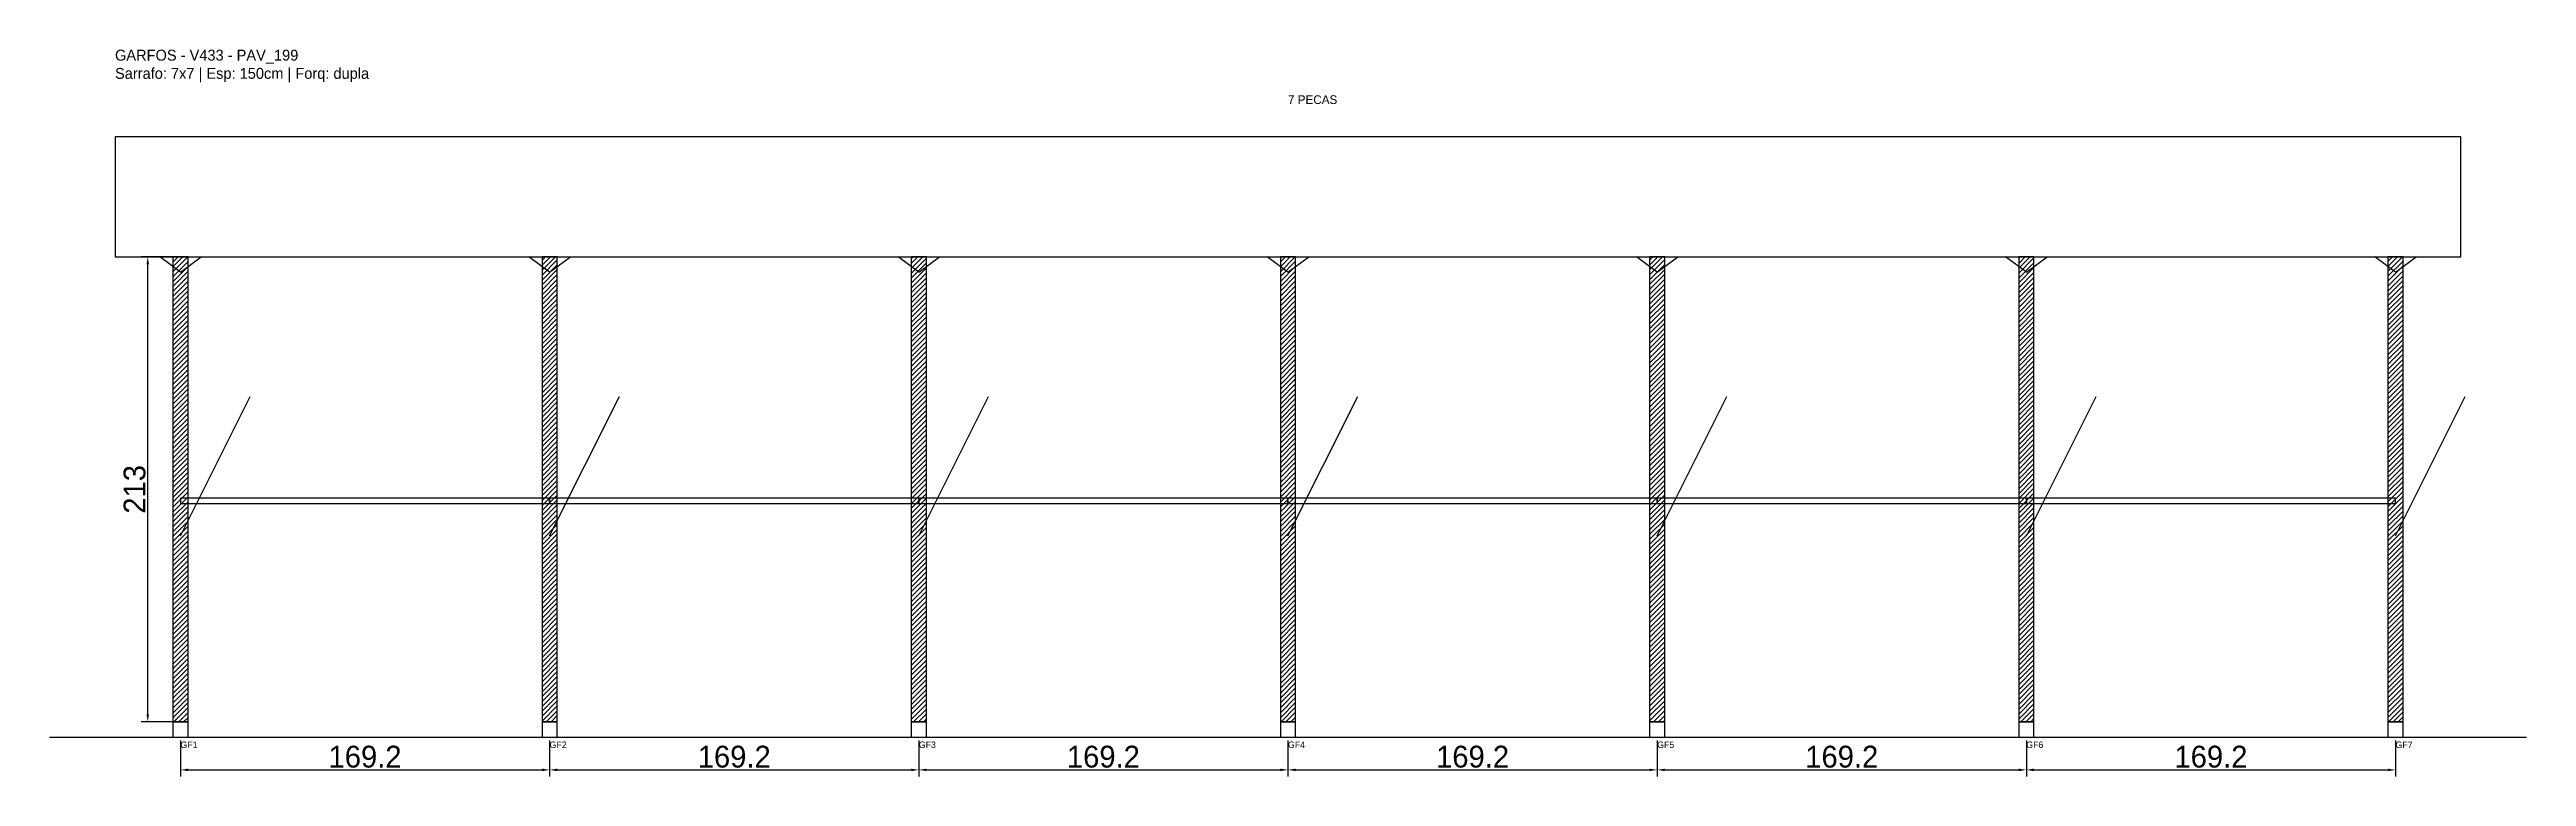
# Model space of a CAD drawing. Header units: metres. Extents: x -30 to 1105, y -25 to 308.
import ezdxf

# ---------------------------------------------------------------- set-up
doc = ezdxf.new("R2010")
doc.units = ezdxf.units.M
for name, color, linetype in [('BARRA_ANCORAGEM', 1, 'Continuous'), ('COTA', 241, 'Continuous'), ('GARFOS OK', 3, 'Continuous'), ('NOME DA VIGA', 6, 'Continuous'), ('SARR_7x7', 40, 'Continuous'), ('TIRAS REESCORAMENTO', 252, 'Continuous'), ('VIGAS', 3, 'Continuous')]:
    doc.layers.add(name, color=color, linetype=linetype)
doc.dimstyles.new('EZ DXF', dxfattribs={"dimtxt": 10, "dimasz": 3.5, "dimexe": 3, "dimexo": 1.5, "dimgap": 1, "dimtad": 1, "dimdec": 1, "dimdsep": 46, "dimcen": 2.5, "dimazin": 3, "dimtfac": 1, "dimtmove": 0, "dimatfit": 3})

msp = doc.modelspace()

# ---------------------------------------------------------------- hatches: boundary and pattern name
at = {"layer": 'COTA'}
h = msp.add_hatch(dxfattribs=at)
h.set_pattern_fill('ANSI31', scale=0.5)
h.paths.add_polyline_path([(26.5, 0), (33.5, 0), (33.5, 213), (26.5, 213)])
h = msp.add_hatch(dxfattribs=at)
h.set_pattern_fill('ANSI31', scale=0.5)
h.paths.add_polyline_path([(195.66, 0), (202.66, 0), (202.66, 213), (195.66, 213)])
h = msp.add_hatch(dxfattribs=at)
h.set_pattern_fill('ANSI31', scale=0.5)
h.paths.add_polyline_path([(364.83, 0), (371.83, 0), (371.83, 213), (364.83, 213)])
h = msp.add_hatch(dxfattribs=at)
h.set_pattern_fill('ANSI31', scale=0.5)
h.paths.add_polyline_path([(533.99, 0), (540.99, 0), (540.99, 213), (533.99, 213)])
h = msp.add_hatch(dxfattribs=at)
h.set_pattern_fill('ANSI31', scale=0.5)
h.paths.add_polyline_path([(703.16, 0), (710.16, 0), (710.16, 213), (703.16, 213)])
h = msp.add_hatch(dxfattribs=at)
h.set_pattern_fill('ANSI31', scale=0.5)
h.paths.add_polyline_path([(872.32, 0), (879.32, 0), (879.32, 213), (872.32, 213)])
h = msp.add_hatch(dxfattribs=at)
h.set_pattern_fill('ANSI31', scale=0.5)
h.paths.add_polyline_path([(1041.49, 0), (1048.49, 0), (1048.49, 213), (1041.49, 213)])

# ---------------------------------------------------------------- linework, layer by layer
at = {"layer": 'BARRA_ANCORAGEM'}
for p, q in [((30, 85.2), (61.95, 149.1)), ((199.16, 85.2), (231.11, 149.1)), ((368.33, 85.2), (400.28, 149.1)), ((537.49, 85.2), (569.44, 149.1)), ((706.66, 85.2), (738.61, 149.1)), ((875.82, 85.2), (907.77, 149.1)), ((1044.99, 85.2), (1076.94, 149.1))]:
    msp.add_line(p, q, dxfattribs=at)
at = {"layer": 'GARFOS OK'}
for p, q in [((30, 206), (20.5, 213)), ((20.5, 213), (39.5, 213)), ((30, 206), (39.5, 213)), ((199.16, 206), (189.66, 213)), ((189.66, 213), (208.66, 213)), ((199.16, 206), (208.66, 213)), ((368.33, 206), (358.83, 213)), ((358.83, 213), (377.83, 213)), ((368.33, 206), (377.83, 213)), ((537.49, 206), (527.99, 213)), ((527.99, 213), (546.99, 213)), ((537.49, 206), (546.99, 213)), ((706.66, 206), (697.16, 213)), ((697.16, 213), (716.16, 213)), ((706.66, 206), (716.16, 213)), ((875.82, 206), (866.32, 213)), ((866.32, 213), (885.32, 213)), ((875.82, 206), (885.32, 213)), ((1044.99, 206), (1035.49, 213)), ((1035.49, 213), (1054.49, 213)), ((1044.99, 206), (1054.49, 213))]:
    msp.add_line(p, q, dxfattribs=at)
at = {"layer": 'GARFOS OK', "linetype": 'CONTINUOUS'}
msp.add_line((-30, -7), (1104.99, -7), dxfattribs=at)
at = {"layer": 'GARFOS OK'}
for points in [[(26.5, 0), (33.5, 0), (33.5, 213), (26.5, 213), (26.5, 0)], [(195.66, 0), (202.66, 0), (202.66, 213), (195.66, 213), (195.66, 0)], [(364.83, 0), (371.83, 0), (371.83, 213), (364.83, 213), (364.83, 0)], [(533.99, 0), (540.99, 0), (540.99, 213), (533.99, 213), (533.99, 0)], [(703.16, 0), (710.16, 0), (710.16, 213), (703.16, 213), (703.16, 0)], [(872.32, 0), (879.32, 0), (879.32, 213), (872.32, 213), (872.32, 0)], [(1041.49, 0), (1048.49, 0), (1048.49, 213), (1041.49, 213), (1041.49, 0)]]:
    msp.add_lwpolyline(points, dxfattribs=at)
at = {"layer": 'SARR_7x7'}
for points in [[(26.5, -7), (33.5, -7), (33.5, 0), (26.5, 0), (26.5, -7)], [(195.66, -7), (202.66, -7), (202.66, 0), (195.66, 0), (195.66, -7)], [(364.83, -7), (371.83, -7), (371.83, 0), (364.83, 0), (364.83, -7)], [(533.99, -7), (540.99, -7), (540.99, 0), (533.99, 0), (533.99, -7)], [(703.16, -7), (710.16, -7), (710.16, 0), (703.16, 0), (703.16, -7)], [(872.32, -7), (879.32, -7), (879.32, 0), (872.32, 0), (872.32, -7)], [(1041.49, -7), (1048.49, -7), (1048.49, 0), (1041.49, 0), (1041.49, -7)]]:
    msp.add_lwpolyline(points, dxfattribs=at)
at = {"layer": 'TIRAS REESCORAMENTO'}
for points in [[(30, 100), (199.16, 100), (199.16, 102.5), (30, 102.5), (30, 100)], [(199.16, 100), (368.33, 100), (368.33, 102.5), (199.16, 102.5), (199.16, 100)], [(368.33, 100), (537.49, 100), (537.49, 102.5), (368.33, 102.5), (368.33, 100)], [(537.49, 100), (706.66, 100), (706.66, 102.5), (537.49, 102.5), (537.49, 100)], [(706.66, 100), (875.82, 100), (875.82, 102.5), (706.66, 102.5), (706.66, 100)], [(875.82, 100), (1044.99, 100), (1044.99, 102.5), (875.82, 102.5), (875.82, 100)]]:
    msp.add_lwpolyline(points, dxfattribs=at)
at = {"layer": 'VIGAS'}
msp.add_lwpolyline([(0, 213), (1074.99, 213), (1074.99, 268), (0, 268), (0, 213)], dxfattribs=at)

# ---------------------------------------------------------------- texts
at = {"layer": 'NOME DA VIGA'}
for s, height, p in [('7 PECAS', 4, (537.49, 283)), ('GF1', 3, (30, -12)), ('GF2', 3, (199.16, -12)), ('GF3', 3, (368.33, -12)), ('GF4', 3, (537.49, -12)), ('GF5', 3, (706.66, -12)), ('GF6', 3, (875.82, -12)), ('GF7', 3, (1044.99, -12))]:
    msp.add_text(s, height=height, dxfattribs=at).set_placement(p)
at = {"layer": 'NOME DA VIGA', "insert": (0, 293), "char_height": 5, "attachment_point": 7}
msp.add_mtext('GARFOS - V433 - PAV_199\\PSarrafo: 7x7 | Esp: 150cm | Forq: dupla', dxfattribs=at)

# ---------------------------------------------------------------- dimensions: what is measured, and where the dimension line sits
at = {"layer": 'COTA'}
msp.add_linear_dim(base=(15, 0), p1=(30, 0), p2=(30, 213), angle=90, dimstyle='EZ DXF', dxfattribs=at).render()
for base, p1, p2 in [((30, -22), (30, -7), (199.16, -7)), ((199.16, -22), (199.16, -7), (368.33, -7)), ((368.33, -22), (368.33, -7), (537.49, -7)), ((537.49, -22), (537.49, -7), (706.66, -7)), ((706.66, -22), (706.66, -7), (875.82, -7)), ((875.82, -22), (875.82, -7), (1044.99, -7))]:
    msp.add_linear_dim(base=base, p1=p1, p2=p2, dimstyle='EZ DXF', dxfattribs=at).render()

doc.saveas('drawing.dxf')
